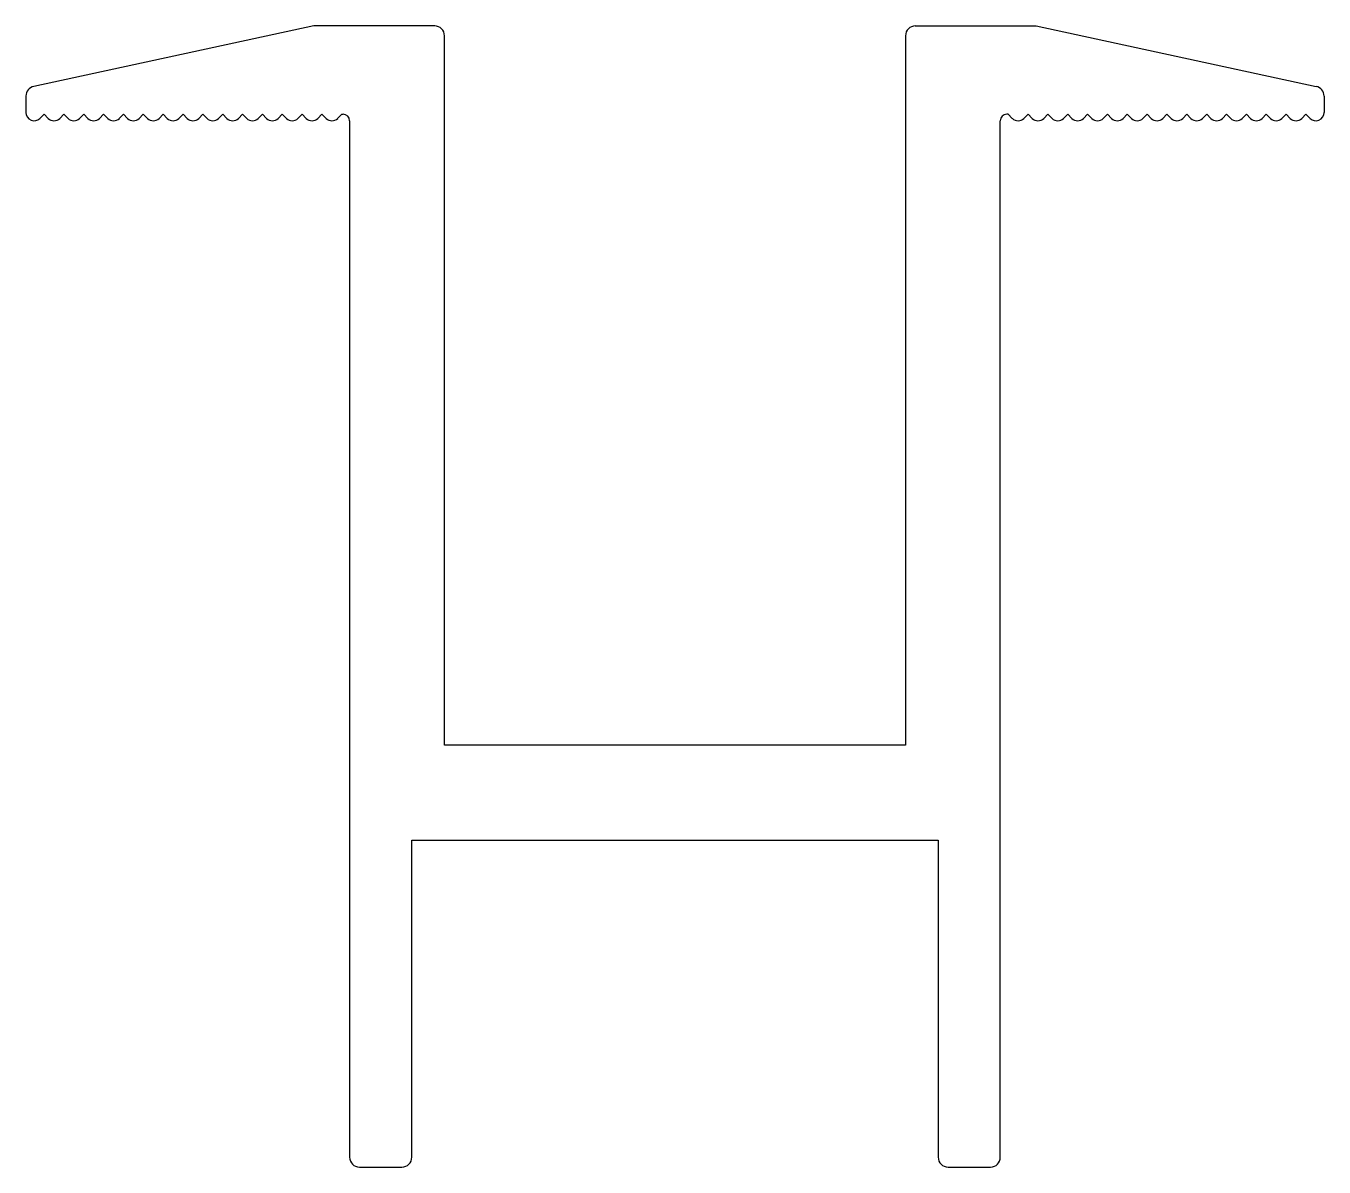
# Model space of a CAD drawing. Extents: x 1469.1 to 1508.8, y 1993.3 to 2028.2.
import ezdxf

# ---------------------------------------------------------------- set-up
doc = ezdxf.new("R2010")
doc.units = 0
doc.layers.get('0').update_dxf_attribs({"linetype": 'CONTINUOUS'})

msp = doc.modelspace()

# ---------------------------------------------------------------- linework, layer by layer
for p, q in [((1477.858, 2028.165), (1469.295, 2026.316)), ((1481.558, 2028.165), (1477.858, 2028.165)), ((1496.258, 2028.165), (1499.958, 2028.165)), ((1499.958, 2028.165), (1508.521, 2026.316)), ((1481.858, 2006.165), (1481.858, 2027.865)), ((1495.958, 2027.865), (1495.958, 2006.165)), ((1469.058, 2026.022), (1469.058, 2025.515)), ((1508.758, 2026.022), (1508.758, 2025.515)), ((1469.485, 2025.338), (1469.612, 2025.465)), ((1469.738, 2025.338), (1469.612, 2025.465)), ((1470.092, 2025.338), (1470.219, 2025.465)), ((1470.346, 2025.338), (1470.219, 2025.465)), ((1470.699, 2025.338), (1470.826, 2025.465)), ((1470.953, 2025.338), (1470.826, 2025.465)), ((1471.306, 2025.338), (1471.433, 2025.465)), ((1471.56, 2025.338), (1471.433, 2025.465)), ((1471.913, 2025.338), (1472.04, 2025.465)), ((1472.167, 2025.338), (1472.04, 2025.465)), ((1472.52, 2025.338), (1472.647, 2025.465)), ((1472.774, 2025.338), (1472.647, 2025.465)), ((1473.128, 2025.338), (1473.254, 2025.465)), ((1473.381, 2025.338), (1473.254, 2025.465)), ((1473.735, 2025.338), (1473.861, 2025.465)), ((1473.988, 2025.338), (1473.861, 2025.465)), ((1474.342, 2025.338), (1474.469, 2025.465)), ((1474.595, 2025.338), (1474.469, 2025.465)), ((1474.949, 2025.338), (1475.076, 2025.465)), ((1475.202, 2025.338), (1475.076, 2025.465)), ((1475.556, 2025.338), (1475.683, 2025.465)), ((1475.81, 2025.338), (1475.683, 2025.465)), ((1476.163, 2025.338), (1476.29, 2025.465)), ((1476.417, 2025.338), (1476.29, 2025.465)), ((1476.77, 2025.338), (1476.897, 2025.465)), ((1477.024, 2025.338), (1476.897, 2025.465)), ((1477.377, 2025.338), (1477.504, 2025.465)), ((1477.631, 2025.338), (1477.504, 2025.465)), ((1477.984, 2025.338), (1478.111, 2025.465)), ((1478.238, 2025.338), (1478.111, 2025.465)), ((1478.591, 2025.338), (1478.718, 2025.465)), ((1478.718, 2025.465), (1478.758, 2025.465)), ((1478.958, 2025.265), (1478.958, 1993.565)), ((1498.858, 1993.565), (1498.858, 2025.265)), ((1499.098, 2025.465), (1499.058, 2025.465)), ((1499.225, 2025.338), (1499.098, 2025.465)), ((1499.578, 2025.338), (1499.705, 2025.465)), ((1499.832, 2025.338), (1499.705, 2025.465)), ((1500.185, 2025.338), (1500.312, 2025.465)), ((1500.439, 2025.338), (1500.312, 2025.465)), ((1500.792, 2025.338), (1500.919, 2025.465)), ((1501.046, 2025.338), (1500.919, 2025.465)), ((1501.4, 2025.338), (1501.526, 2025.465)), ((1501.653, 2025.338), (1501.526, 2025.465)), ((1502.007, 2025.338), (1502.133, 2025.465)), ((1502.26, 2025.338), (1502.133, 2025.465)), ((1502.614, 2025.338), (1502.741, 2025.465)), ((1502.867, 2025.338), (1502.741, 2025.465)), ((1503.221, 2025.338), (1503.348, 2025.465)), ((1503.474, 2025.338), (1503.348, 2025.465)), ((1503.828, 2025.338), (1503.955, 2025.465)), ((1504.082, 2025.338), (1503.955, 2025.465)), ((1504.435, 2025.338), (1504.562, 2025.465)), ((1504.689, 2025.338), (1504.562, 2025.465)), ((1505.042, 2025.338), (1505.169, 2025.465)), ((1505.296, 2025.338), (1505.169, 2025.465)), ((1505.649, 2025.338), (1505.776, 2025.465)), ((1505.903, 2025.338), (1505.776, 2025.465)), ((1506.256, 2025.338), (1506.383, 2025.465)), ((1506.51, 2025.338), (1506.383, 2025.465)), ((1506.864, 2025.338), (1506.99, 2025.465)), ((1507.117, 2025.338), (1506.99, 2025.465)), ((1507.471, 2025.338), (1507.597, 2025.465)), ((1507.724, 2025.338), (1507.597, 2025.465)), ((1508.078, 2025.338), (1508.205, 2025.465)), ((1508.331, 2025.338), (1508.205, 2025.465)), ((1495.958, 2006.165), (1481.858, 2006.165)), ((1480.858, 1993.565), (1480.858, 2003.265)), ((1480.858, 2003.265), (1496.958, 2003.265)), ((1496.958, 2003.265), (1496.958, 1993.565)), ((1479.258, 1993.265), (1480.558, 1993.265)), ((1497.258, 1993.265), (1498.558, 1993.265))]:
    msp.add_line(p, q)
for centre, radius, start, end in [((1481.558, 2027.865), 0.3, 0, 90), ((1496.258, 2027.865), 0.3, 90, 180), ((1469.358, 2026.022), 0.3, 102.1837, 180), ((1508.458, 2026.022), 0.3, 0, 77.8163), ((1469.308, 2025.515), 0.25, 180, 315), ((1508.508, 2025.515), 0.25, 225, 0), ((1469.915, 2025.515), 0.25, 225, 315), ((1470.522, 2025.515), 0.25, 225, 315), ((1471.129, 2025.515), 0.25, 225, 315), ((1471.737, 2025.515), 0.25, 225, 315), ((1472.344, 2025.515), 0.25, 225, 315), ((1472.951, 2025.515), 0.25, 225, 315), ((1473.558, 2025.515), 0.25, 225, 315), ((1474.165, 2025.515), 0.25, 225, 315), ((1474.772, 2025.515), 0.25, 225, 315), ((1475.379, 2025.515), 0.25, 225, 315), ((1475.986, 2025.515), 0.25, 225, 315), ((1476.593, 2025.515), 0.25, 225, 315), ((1477.2, 2025.515), 0.25, 225, 315), ((1477.808, 2025.515), 0.25, 225, 315), ((1478.415, 2025.515), 0.25, 225, 315), ((1478.758, 2025.265), 0.2, 0, 90), ((1499.058, 2025.265), 0.2, 90, 180), ((1499.402, 2025.515), 0.25, 225, 315), ((1500.009, 2025.515), 0.25, 225, 315), ((1500.616, 2025.515), 0.25, 225, 315), ((1501.223, 2025.515), 0.25, 225, 315), ((1501.83, 2025.515), 0.25, 225, 315), ((1502.437, 2025.515), 0.25, 225, 315), ((1503.044, 2025.515), 0.25, 225, 315), ((1503.651, 2025.515), 0.25, 225, 315), ((1504.258, 2025.515), 0.25, 225, 315), ((1504.865, 2025.515), 0.25, 225, 315), ((1505.473, 2025.515), 0.25, 225, 315), ((1506.08, 2025.515), 0.25, 225, 315), ((1506.687, 2025.515), 0.25, 225, 315), ((1507.294, 2025.515), 0.25, 225, 315), ((1507.901, 2025.515), 0.25, 225, 315), ((1479.258, 1993.565), 0.3, 180, 270), ((1480.558, 1993.565), 0.3, 270, 360), ((1497.258, 1993.565), 0.3, 180, 270), ((1498.558, 1993.565), 0.3, 270, 360)]:
    msp.add_arc(centre, radius, start, end)

doc.saveas('drawing.dxf')
